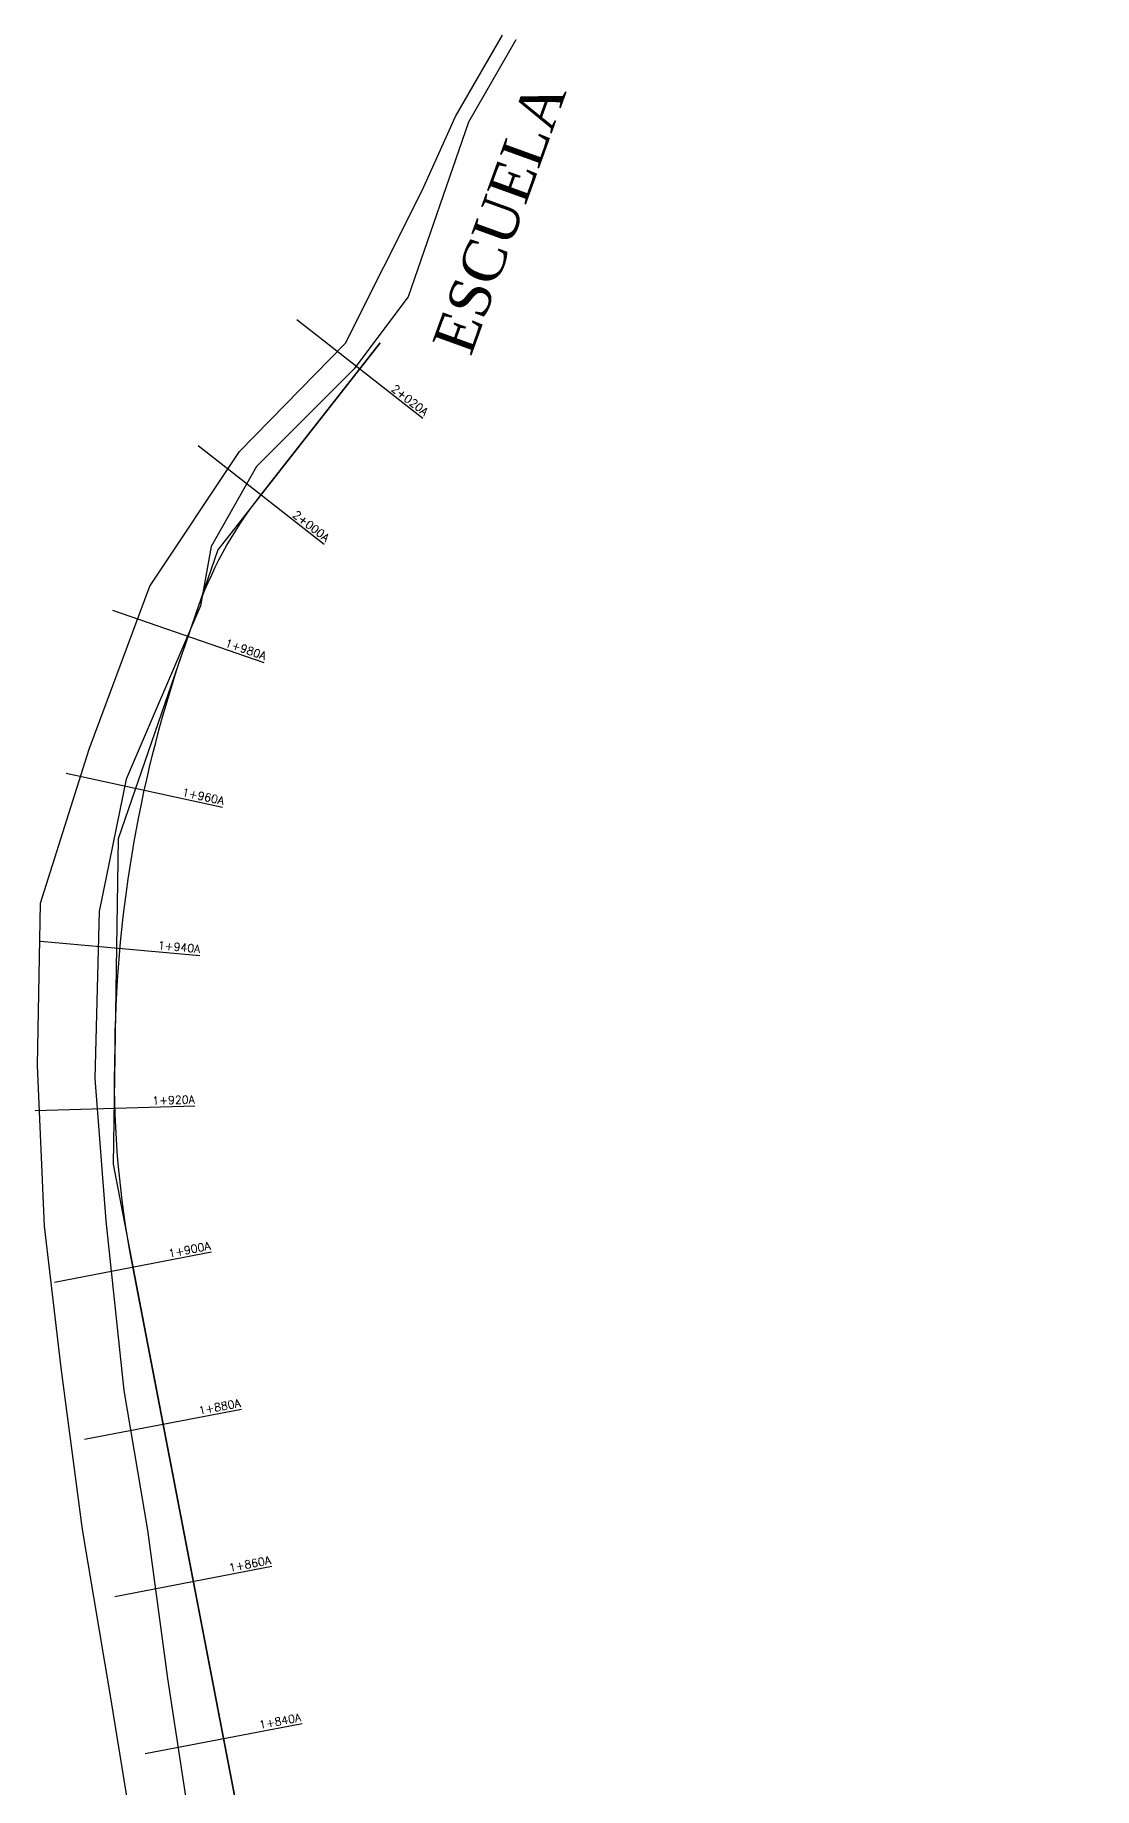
# Model space of a CAD drawing. Header units: millimetres. Extents: x 785301 to 786252, y 2209397 to 2211121.
# Drawn here: x 785484.6 to 785617, y 2210901.9 to 2211120.9 of the extents above; entities that cross this region are included whole.
import ezdxf
from ezdxf.enums import TextEntityAlignment as Align

# ---------------------------------------------------------------- set-up
doc = ezdxf.new("R2010")
doc.units = ezdxf.units.MM
for name, color, linetype in [('CANAL CALVARIO', 5, 'Continuous'), ('TN', 3, 'Continuous'), ('trazo', 3, 'Continuous')]:
    doc.layers.add(name, color=color, linetype=linetype)
doc.styles.add('ROMANS', font='ROMANS.shx', dxfattribs={"width": 0.75})
doc.styles.get("Standard").update_dxf_attribs({"font": 'TIMES.TTF'})

msp = doc.modelspace()

# ---------------------------------------------------------------- linework, layer by layer
at = {"layer": 'CANAL CALVARIO', "color": 3}
for points in [[(785497.11, 2210894.16), (785494.04, 2210913.1), (785490.49, 2210934.13), (785487.84, 2210954.35), (785485.77, 2210972.04), (785484.88, 2210992.11), (785485.26, 2211012.41), (785491.34, 2211031.66), (785498.91, 2211052.02), (785510.14, 2211068.86), (785523.37, 2211082.39), (785532.96, 2211101.47), (785537.14, 2211110.69), (785543, 2211120.88)], [(785544.68, 2211120.29), (785538.78, 2211110.02), (785531.24, 2211088.18), (785524.43, 2211079.15), (785512.27, 2211066.96), (785506.6, 2211056.98), (785505.26, 2211049.55), (785495.96, 2211027.92), (785492.57, 2211011.35), (785492.06, 2210990.52), (785493.41, 2210972.72), (785495.67, 2210951.5), (785498.63, 2210934.07), (785501.11, 2210915.53), (785504.15, 2210895.89)]]:
    msp.add_lwpolyline(points, dxfattribs=at)
at = {"layer": 'TN', "color": 4}
for p, q in [((785517.3, 2211085.33), (785533.04, 2211073)), ((785504.96, 2211069.59), (785520.7, 2211057.26)), ((785494.26, 2211049.02), (785513.17, 2211042.49)), ((785488.47, 2211028.67), (785508.01, 2211024.4)), ((785485.24, 2211007.68), (785505.16, 2211005.88)), ((785484.57, 2210986.51), (785504.56, 2210987.09)), ((785486.99, 2210965.06), (785506.63, 2210968.84)), ((785490.76, 2210945.42), (785510.4, 2210949.2)), ((785494.54, 2210925.78), (785514.18, 2210929.56)), ((785498.32, 2210906.14), (785517.96, 2210909.92))]:
    msp.add_line(p, q, dxfattribs=at)
msp.add_lwpolyline([(785527.72, 2211082.42), (785507.44, 2211056.55), (785494.97, 2211020.45), (785494.33, 2210979.8), (785548.44, 2210698.52), (785540.43, 2210480.85), (785627.64, 2210272.03), (785654.62, 2210182.39), (785710.04, 2210084.48), (785722.68, 2210072.88), (785733.63, 2210066.42), (785738.53, 2210072.21), (785787.76, 2210047.93), (785752.02, 2210065.56)], dxfattribs=at)
at = {"layer": 'trazo', "color": 1}
msp.add_lwpolyline([(785639.31, 2210233.28), (785627.64, 2210272.03), (785569.3, 2210411.71), (785567.49, 2210419.16, -0.090306), (785544.46, 2210590.37), (785546.52, 2210646.4, 0.021595), (785543.04, 2210726.56), (785496.81, 2210966.95), (785496.67, 2210967.64, -0.051468), (785494.53, 2210992.18), (785494.57, 2210994.88, -0.079411), (785503.32, 2211044.62), (785504.71, 2211048.63, -0.083231), (785512.61, 2211063.15), (785527.72, 2211082.42)], format="xyb", dxfattribs=at)

# ---------------------------------------------------------------- texts
at = {"style": 'ROMANS'}
for s, rotation, p in [('2+020A', 321.9095, (785533.04, 2211073)), ('2+000A', 321.9095, (785520.7, 2211057.26)), ('1+980A', 340.9408, (785513.17, 2211042.49)), ('1+960A', 347.6718, (785508.01, 2211024.4)), ('1+940A', 354.8338, (785505.16, 2211005.88)), ('1+920A', 1.6735, (785504.56, 2210987.09)), ('1+900A', 10.8876, (785506.63, 2210968.84)), ('1+880A', 10.8876, (785510.4, 2210949.2)), ('1+860A', 10.8876, (785514.18, 2210929.56)), ('1+840A', 10.8876, (785517.96, 2210909.92))]:
    msp.add_text(s, height=1, rotation=rotation, dxfattribs=at).set_placement(p, align=Align.BOTTOM_RIGHT)
at = {"layer": 'CANAL CALVARIO'}
msp.add_text('ESCUELA', height=5.194, rotation=70.1253, dxfattribs=at).set_placement((785539.06, 2211080.63))

doc.saveas('drawing.dxf')
